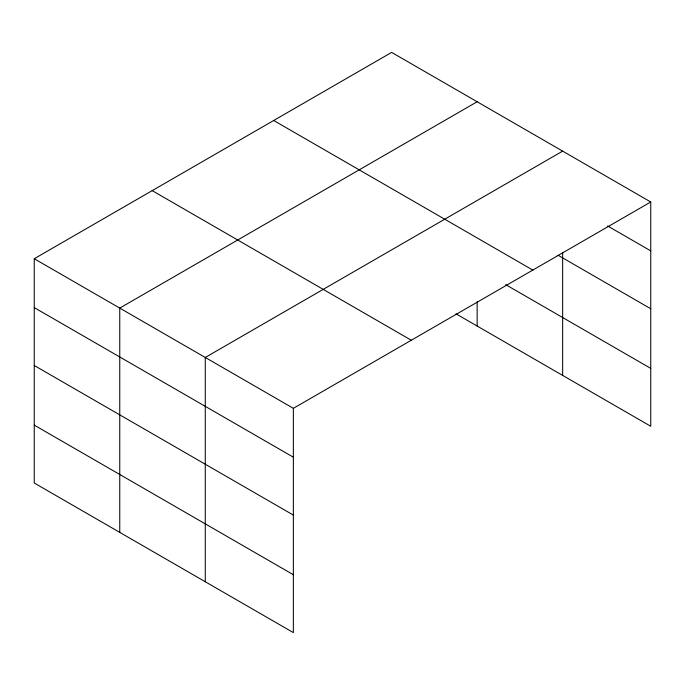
<?xml version="1.0" encoding="UTF-8"?>
<svg xmlns="http://www.w3.org/2000/svg" width="685" height="685" viewBox="0 0 685 685"><rect width="100%" height="100%" fill="white"/><g stroke="black" fill="none" stroke-linecap="round" stroke-linejoin="round"><path stroke-width="1.03" d="M650.75 201.989L391.64 52.394L34.25 258.733L34.25 483.011L293.36 632.606L293.36 408.328L650.75 201.989L650.75 426.267L455.996 313.833M562.65 252.628L562.65 375.406M477.145 101.757L119.755 308.096L119.755 532.373M562.65 151.128L205.269 357.467L205.269 581.745M607.621 225.964L650.75 250.864M558.052 255.231L650.75 308.755M273.7 120.483L532.81 270.078M505.65 284.617L650.75 368.384M152.19 190.635L411.3 340.24M34.25 258.733L293.36 408.328M34.25 307.608L293.36 457.203M34.25 365.49L293.36 515.086M34.25 425.128L293.36 574.724M477.145 301.837L477.145 326.043"/></g></svg>
